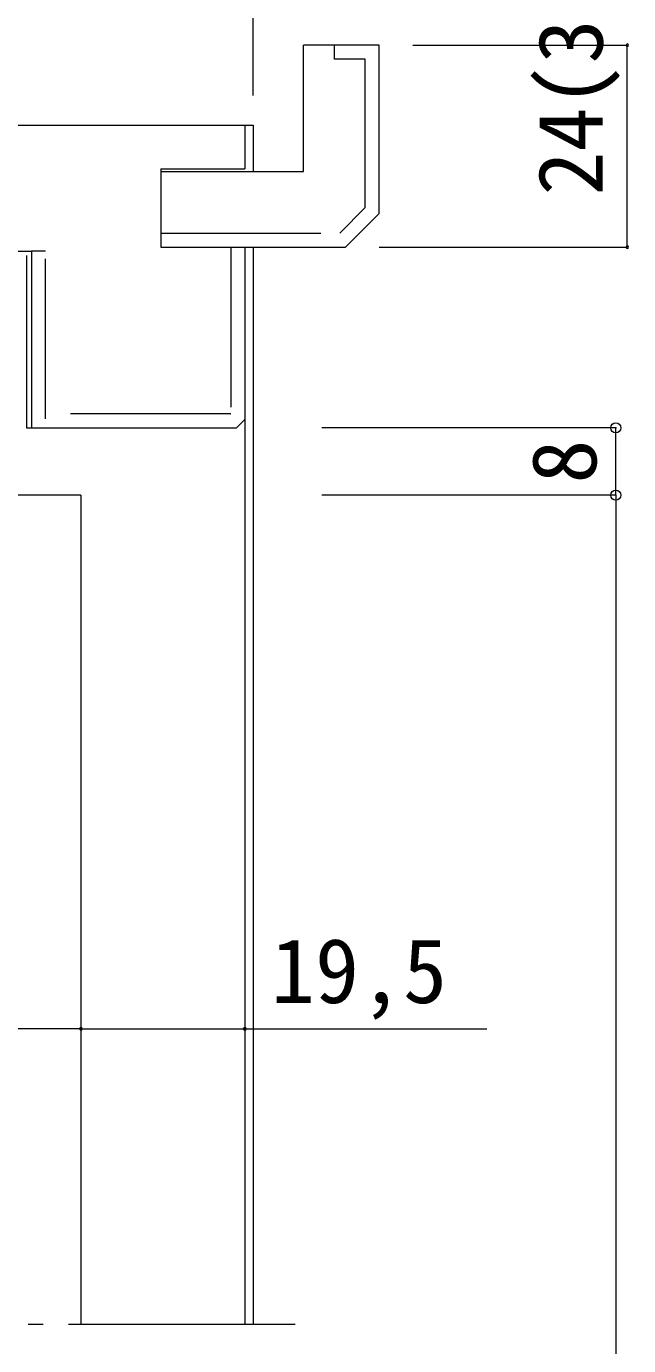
# Model space of a CAD drawing. Units: millimetres on the paper, enlarged 10 times, with parts at other scales. Extents: x -1985 to 2015, y -1370 to 1400.
# Drawn here: x -659 to -421, y 577 to 1100 of the extents above; entities that cross this region are included whole.
import ezdxf
from ezdxf.enums import TextEntityAlignment as Align

# ---------------------------------------------------------------- set-up
doc = ezdxf.new("R2010")
doc.units = ezdxf.units.MM
doc.header["$LTSCALE"] = 10
doc.header["$PDMODE"] = 32
doc.header["$PDSIZE"] = 4
for name, pattern in [('DOUBLE_CHAIN2', [12.8, 9, -1, 0.6, -0.6, 0.6, -1]), ('USER2', [9.525, 6.35, -3.175]), ('USER3', [31.75, 15.875, -3.175, 3.175, -3.175, 3.175, -3.175])]:
    doc.linetypes.add(name, pattern=pattern)
doc.layers.add('2-0_18', color=7, linetype='Continuous', lineweight=20)
doc.styles.add('ＭＳ ゴシック', font='')
doc.styles.get('ＭＳ ゴシック').set_extended_font_data('MS Gothic')

msp = doc.modelspace()

# ---------------------------------------------------------------- linework, layer by layer
at = {"layer": '2-0_18'}
for p, q in [((-549.5, 1042.87), (-549.5, 1092.87)), ((-519.5, 1092.87), (-549.5, 1092.87)), ((-519.5, 1026.2), (-519.5, 1092.87)), ((-949.5, 1061.2), (-569.5, 1061.2)), ((-572.83, 1061.2), (-572.83, 1043.87)), ((-572.83, 1061.2), (-572.83, 1043.87)), ((-569.5, 1061.2), (-569.5, 1042.87)), ((-606.17, 1043.87), (-572.83, 1043.87)), ((-606.17, 1043.87), (-606.17, 1012.87)), ((-606.17, 1042.87), (-549.5, 1042.87)), ((-606.17, 1042.87), (-606.17, 1012.87)), ((-532.83, 1012.87), (-519.5, 1026.2)), ((-727.97, 1011.2), (-657.48, 1011.2)), ((-657.48, 1011.2), (-657.48, 941.2)), ((-651.92, 1011.2), (-657.48, 1011.2)), ((-606.17, 1012.87), (-572.83, 1012.87)), ((-606.17, 1012.87), (-532.83, 1012.87)), ((-572.83, 1012.87), (-572.83, 585.71)), ((-572.83, 1012.87), (-572.83, 944.53)), ((-569.5, 1012.87), (-569.5, 585.71)), ((-578.47, 946.76), (-578.39, 946.83)), ((-572.83, 944.53), (-576.17, 941.2)), ((-659.49, 941.2), (-576.17, 941.2)), ((-572.83, 936.2), (-572.83, 698.81)), ((-637.83, 914.53), (-747.83, 914.53)), ((-637.83, 914.53), (-637.83, 585.71)), ((-637.83, 774.23), (-637.83, 698.81)), ((-637.83, 774.23), (-637.83, 698.81))]:
    msp.add_line(p, q, dxfattribs=at)
at = {"layer": '2-0_18', "color": 4, "lineweight": 9}
for p, q in [((-506.17, 1092.87), (-421.08, 1092.87)), ((-425.68, 941.2), (-542.27, 941.2)), ((-425.68, 914.53), (-425.68, 941.2)), ((-425.68, 914.53), (-542.27, 914.53)), ((-425.68, 914.53), (-425.68, 110.71)), ((-637.83, 702.98), (-747.83, 702.98))]:
    msp.add_line(p, q, dxfattribs=at)
at = {"layer": '2-0_18', "linetype": 'USER2'}
for p, q in [((-525.06, 1028.5), (-525.06, 1087.31)), ((-535.13, 1018.42), (-525.06, 1028.5)), ((-606.17, 1018.42), (-535.13, 1018.42)), ((-651.92, 944.77), (-651.92, 1011.2)), ((-578.39, 1012.87), (-578.39, 946.83)), ((-578.47, 946.76), (-651.92, 946.76))]:
    msp.add_line(p, q, dxfattribs=at)
at = {"layer": '2-0_18', "color": 6, "linetype": 'USER3', "lineweight": 18}
msp.add_line((-659.49, 1009.53), (-659.49, 941.2), dxfattribs=at)
at = {"layer": '2-0_18', "linetype": 'DOUBLE_CHAIN2'}
msp.add_line((-552.83, 585.71), (-966.17, 585.71), dxfattribs=at)
at = {"layer": '2-0_18', "color": 4, "lineweight": 9}
for points in [[(-569.5, 1072.98), (-569.5, 1109.39), (-949.5, 1109.39)], [(-519.5, 1012.87), (-421.08, 1012.87), (-421.08, 1092.87)], [(-637.83, 702.98), (-572.83, 702.98), (-476.78, 702.98)]]:
    msp.add_lwpolyline(points, dxfattribs=at)
at = {"layer": '2-0_18', "linetype": 'USER2'}
msp.add_lwpolyline([(-525.06, 1087.31), (-537.28, 1087.31), (-537.28, 1092.87)], dxfattribs=at)
at = {"layer": '2-0_18', "color": 4, "lineweight": 9}
for centre, start, end in [((-421.08, 1092.87), 90, 270), ((-421.08, 1092.87), 270, 90), ((-421.08, 1012.87), 90, 270), ((-421.08, 1012.87), 270, 90), ((-637.83, 702.98), 0, 180), ((-637.83, 702.98), 0, 180), ((-637.83, 702.98), 180, 0), ((-637.83, 702.98), 180, 0), ((-572.83, 702.98), 0, 180), ((-572.83, 702.98), 180, 0)]:
    msp.add_arc(centre, 0.521, start, end, dxfattribs=at)
at = {"layer": '2-0_18', "color": 4}
for p in [(-425.68, 941.2), (-425.68, 914.53)]:
    msp.add_point(p, dxfattribs=at)

# ---------------------------------------------------------------- texts
at = {"layer": '2-0_18', "style": 'ＭＳ ゴシック'}
for s, p in [('24(35)', (-423.17, 1033.31)), ('8', (-425.68, 919.12))]:
    msp.add_text(s, height=25.66, rotation=90, dxfattribs=at).set_placement(p, align=Align.BOTTOM_LEFT)
msp.add_text('19,5', height=25.66, dxfattribs=at).set_placement((-562.42, 705.48), align=Align.BOTTOM_LEFT)

doc.saveas('drawing.dxf')
